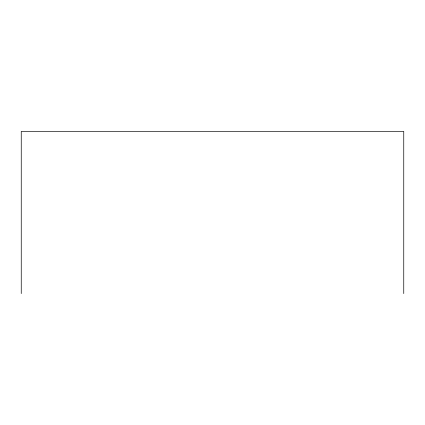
<?xml version="1.0" encoding="UTF-8"?>
<svg xmlns="http://www.w3.org/2000/svg" width="425" height="425" viewBox="0 0 425 425"><rect width="100%" height="100%" fill="white"/><g stroke="black" fill="none" stroke-linecap="round" stroke-linejoin="round"><path stroke-width="0.64" d="M403.75 293.585L403.75 131.415L21.25 131.415L21.25 293.585"/></g></svg>
